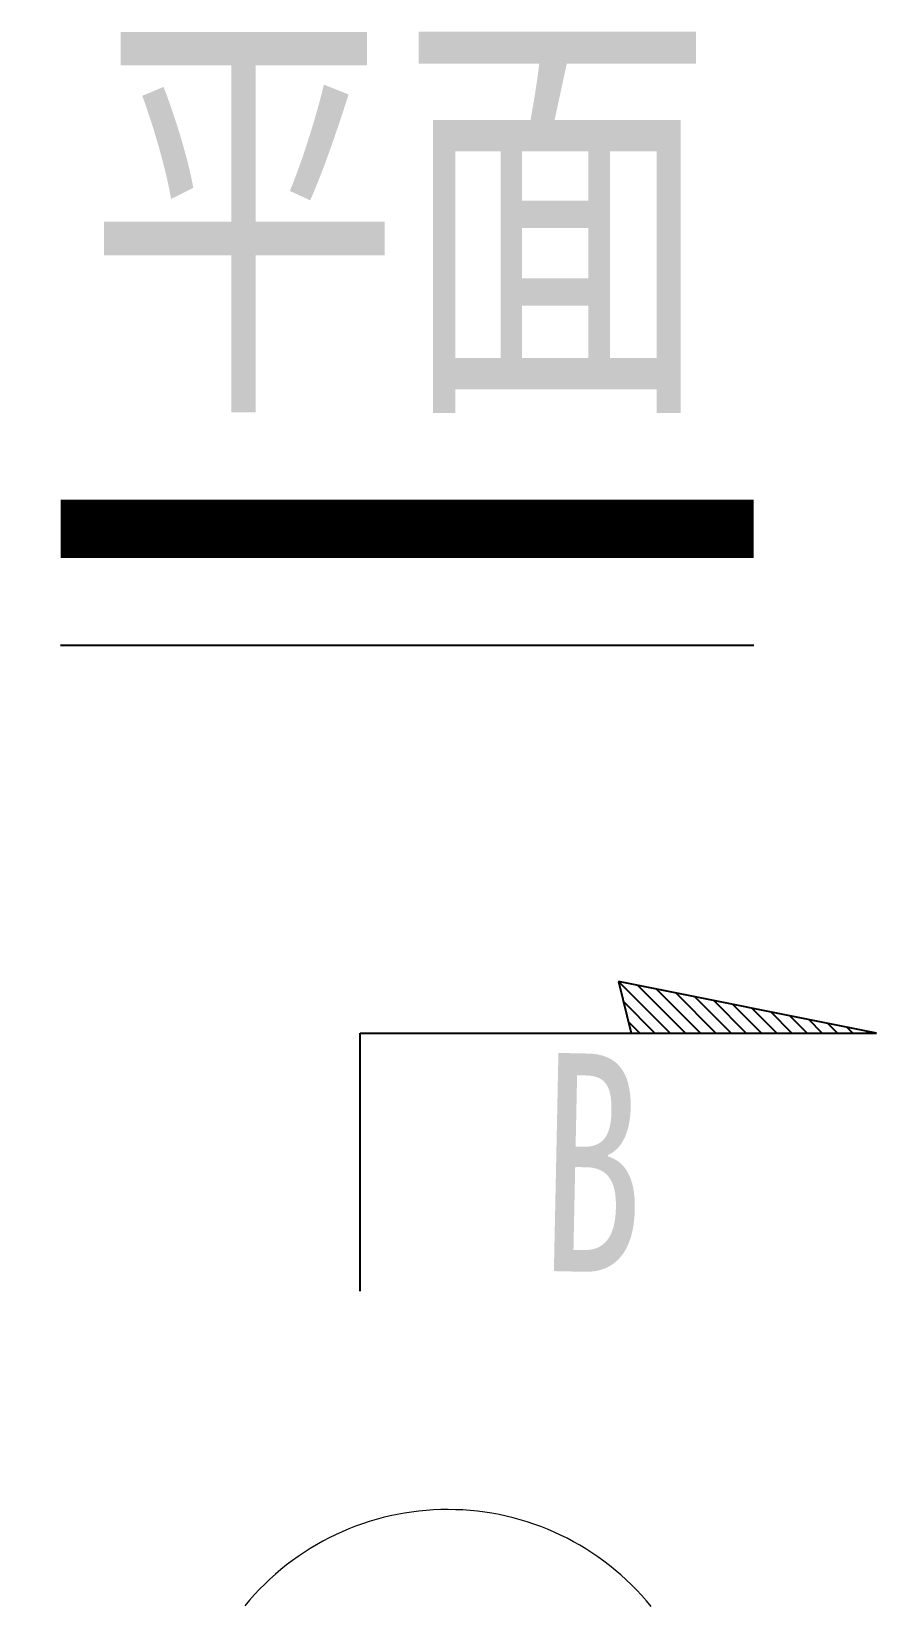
# Model space of a CAD drawing. Header units: millimetres. Extents: x -358959 to 47, y -122282 to 697692.
# Drawn here: x -206210 to -205242, y 129397 to 131202 of the extents above; entities that cross this region are included whole.
import ezdxf
from ezdxf.enums import TextEntityAlignment as Align

# ---------------------------------------------------------------- set-up
doc = ezdxf.new("R2010")
doc.units = ezdxf.units.MM
doc.header["$LTSCALE"] = 2
doc.layers.add('dim', color=3, linetype='Continuous')
for name, color, linetype, lineweight in [('标注', 4, 'Continuous', 13), ('标注线及字体', 2, 'Continuous', 15), ('细实线', 4, 'Continuous', 15), ('钢板粗线', 1, 'Continuous', 25)]:
    doc.layers.add(name, color=color, linetype=linetype, lineweight=lineweight)
doc.styles.add('111', font='仿宋_GB2312.ttf', dxfattribs={"width": 0.7})
doc.styles.add('仿宋字', font='仿宋_GB2312.ttf', dxfattribs={"width": 0.7})

# ---------------------------------------------------------------- blocks, each defined once
blk = doc.blocks.new('剖面箭头')
at = {"layer": '钢板粗线', "ltscale": 10}
h = blk.add_hatch(dxfattribs=at)
h.set_pattern_fill('ANSI31', color=256, style=0)
h.set_pattern_definition([(45, (-182.99888, -777.8594), (-0.088388348, 0.088388348), [])])
h.paths.add_polyline_path([(6, -3), (3.15, -3), (3, -3.6)])
for p, q in [((0, 0), (0, -3)), ((0, -3), (6, -3)), ((6, -3), (3, -3.6)), ((3, -3.6), (3.15, -3))]:
    blk.add_line(p, q, dxfattribs=at)

msp = doc.modelspace()

# ---------------------------------------------------------------- linework, layer by layer
at = {"color": 4}
msp.add_line((-206176.5, 130498.7), (-205382.5, 130498.7), dxfattribs=at)
at = {"color": 6, "const_width": 66.7}
msp.add_lwpolyline([(-206176.5, 130632), (-205382.5, 130632)], dxfattribs=at)
at = {"layer": '细实线'}
msp.add_arc((-205733.1, 129208.5), 300, 39.0456, 140.7584, dxfattribs=at)

# ---------------------------------------------------------------- block references
at = {"layer": 'dim', "xscale": -98.55999999999997, "yscale": 98.55999999999996, "zscale": 98.55999999999996, "rotation": 179.9999999999929}
msp.add_blockref('剖面箭头', (-205833.3, 129758.6), dxfattribs=at)

# ---------------------------------------------------------------- texts
at = {"layer": '标注', "style": '仿宋字', "width": 0.7}
msp.add_text('B', height=250, rotation=358.8088, dxfattribs=at).set_placement((-205629.8, 129782))
at = {"layer": '标注线及字体', "color": 0, "style": '111', "width": 0.7}
msp.add_text('平面', height=375, dxfattribs=at).set_placement((-205787.2, 130983.2), align=Align.MIDDLE)

doc.saveas('drawing.dxf')
